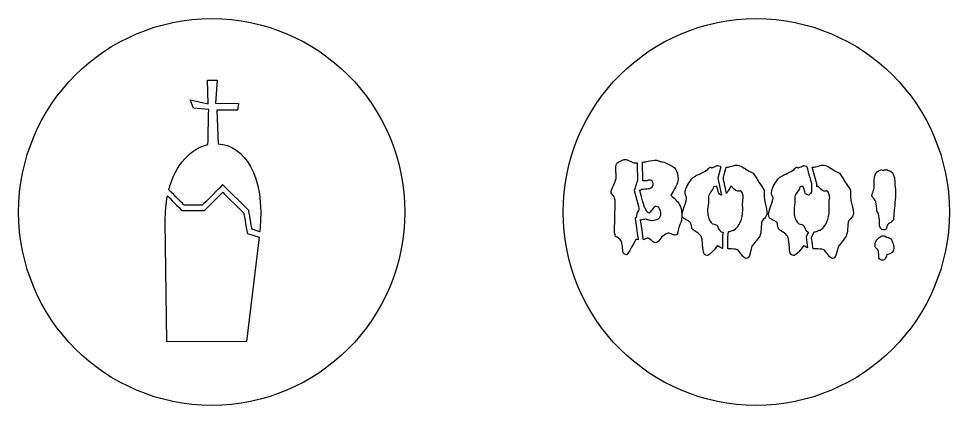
# Model space of a CAD drawing. Header units: centimetres. Extents: x -10.3 to 10.3, y -4.7 to 4.7.
# Drawn here: x 1.08 to 10.26, y -4.54 to -0.73 of the extents above; entities that cross this region are included whole.
import ezdxf

# ---------------------------------------------------------------- set-up
doc = ezdxf.new("R2010")
doc.units = ezdxf.units.CM
doc.header["$MEASUREMENT"] = 0
doc.layers.add('Layer 1', color=7, linetype='Continuous')

msp = doc.modelspace()

# ---------------------------------------------------------------- linework, layer by layer
at = {"layer": 'Layer 1', "color": 7, "lineweight": 25}
for centre in [(2.98487, -2.63304), (8.35591, -2.63304)]:
    msp.add_ellipse(centre, major_axis=(0, 1.905), ratio=1, dxfattribs=at)
at = {"layer": 'Layer 1'}
for points, knots in [([(2.71447, -2.56655), (2.73289, -2.56655), (2.87259, -2.56655), (2.891, -2.56655), (2.891, -2.56655), (2.90526, -2.55226), (3.09378, -2.36377), (3.09378, -2.36377), (3.09378, -2.36377), (3.09378, -2.36377), (3.3499, -2.61989), (3.3499, -2.61989), (3.3499, -2.61989), (3.3499, -2.61989), (3.37773, -2.77729), (3.38244, -2.80404), (3.38244, -2.80404), (3.39043, -2.8065), (3.41983, -2.81563), (3.45782, -2.82738), (3.45782, -2.82738), (3.51949, -2.25588), (3.29386, -1.97706), (3.04893, -1.96063), (3.04893, -1.96063), (3.04893, -1.96063), (3.03528, -1.62956), (3.03528, -1.62956), (3.03528, -1.62956), (3.03528, -1.62956), (3.23988, -1.62848), (3.23988, -1.62848), (3.23988, -1.62848), (3.23988, -1.62848), (3.24766, -1.56366), (3.24766, -1.56366), (3.24766, -1.56366), (3.24766, -1.56366), (3.02123, -1.56236), (3.02123, -1.56236), (3.02123, -1.56236), (3.02123, -1.56236), (3.03766, -1.33395), (3.03766, -1.33395), (3.03766, -1.33395), (3.03766, -1.33395), (2.94262, -1.33358), (2.94262, -1.33358), (2.94262, -1.33358), (2.94262, -1.33358), (2.95101, -1.56845), (2.95101, -1.56845), (2.95101, -1.56845), (2.95101, -1.56845), (2.7734, -1.52892), (2.7734, -1.52892), (2.7734, -1.52892), (2.7734, -1.52892), (2.80383, -1.60938), (2.80383, -1.60938), (2.80383, -1.60938), (2.80383, -1.60938), (2.95554, -1.62372), (2.95554, -1.62372), (2.95554, -1.62372), (2.95554, -1.62372), (2.94877, -1.88179), (2.9476, -1.96858), (2.9476, -1.96858), (2.78446, -2.00536), (2.62957, -2.15712), (2.5621, -2.41427), (2.5621, -2.41427), (2.62094, -2.47302), (2.70526, -2.55732), (2.71447, -2.56655)], [0, 0, 0, 0, 0.05, 0.05, 0.05, 0.05, 0.1, 0.1, 0.1, 0.1, 0.15, 0.15, 0.15, 0.15, 0.2, 0.2, 0.2, 0.2, 0.25, 0.25, 0.25, 0.25, 0.3, 0.3, 0.3, 0.3, 0.35, 0.35, 0.35, 0.35, 0.4, 0.4, 0.4, 0.4, 0.45, 0.45, 0.45, 0.45, 0.5, 0.5, 0.5, 0.5, 0.55, 0.55, 0.55, 0.55, 0.6, 0.6, 0.6, 0.6, 0.65, 0.65, 0.65, 0.65, 0.7, 0.7, 0.7, 0.7, 0.75, 0.75, 0.75, 0.75, 0.8, 0.8, 0.8, 0.8, 0.85, 0.85, 0.85, 0.85, 0.9, 0.9, 0.9, 0.9, 1, 1, 1, 1]), ([(7.17108, -2.68691), (7.17209, -2.66416), (7.17968, -2.64106), (7.19434, -2.61759), (7.19434, -2.61759), (7.19908, -2.60965), (7.19947, -2.59663), (7.19553, -2.57838), (7.19553, -2.57838), (7.19587, -2.5779), (7.19632, -2.57774), (7.19672, -2.5773), (7.19672, -2.5773), (7.19606, -2.57537), (7.19566, -2.57405), (7.19566, -2.57405), (7.19566, -2.57405), (7.19566, -2.57405), (7.15296, -2.42041), (7.15296, -2.42041), (7.15296, -2.42041), (7.15296, -2.42041), (7.18294, -2.32569), (7.18437, -2.32124), (7.18437, -2.32124), (7.18426, -2.31804), (7.18191, -2.21496), (7.18035, -2.14736), (7.18035, -2.14736), (7.17059, -2.14837), (7.16154, -2.14903), (7.1541, -2.14903), (7.1541, -2.14903), (7.14696, -2.14903), (7.13288, -2.14353), (7.11195, -2.13247), (7.11195, -2.13247), (7.09097, -2.12133), (7.07462, -2.11583), (7.06271, -2.11583), (7.06271, -2.11583), (7.05324, -2.11583), (7.03742, -2.12099), (7.01527, -2.13128), (7.01527, -2.13128), (6.99312, -2.14155), (6.9809, -2.1502), (6.97852, -2.15732), (6.97852, -2.15732), (6.97299, -2.17476), (6.97021, -2.19571), (6.97021, -2.22024), (6.97021, -2.22024), (6.97021, -2.22815), (6.971, -2.23961), (6.97259, -2.25458), (6.97259, -2.25458), (6.97418, -2.26966), (6.97494, -2.28109), (6.97494, -2.28903), (6.97494, -2.28903), (6.97494, -2.30485), (6.96645, -2.33054), (6.94946, -2.36616), (6.94946, -2.36616), (6.93242, -2.40172), (6.92395, -2.42506), (6.92395, -2.43612), (6.92395, -2.43612), (6.92395, -2.44403), (6.93387, -2.46028), (6.95361, -2.48478), (6.95361, -2.48478), (6.95991, -2.50216), (6.96345, -2.51518), (6.96427, -2.52391), (6.96427, -2.52391), (6.96427, -2.52391), (6.9607, -2.72079), (6.9607, -2.72079), (6.9607, -2.72079), (6.95911, -2.75953), (6.95792, -2.78524), (6.95713, -2.79792), (6.95713, -2.79792), (6.95554, -2.82718), (6.95951, -2.85245), (6.96896, -2.8738), (6.96896, -2.8738), (6.96896, -2.87457), (6.97706, -2.87957), (6.99333, -2.88864), (6.99333, -2.88864), (7.0095, -2.89772), (7.02042, -2.90901), (7.0259, -2.92243), (7.0259, -2.92243), (7.02987, -2.93272), (7.03341, -2.94854), (7.03659, -2.96987), (7.03659, -2.96987), (7.03736, -2.97783), (7.03855, -2.99641), (7.04019, -3.02562), (7.04019, -3.02562), (7.04019, -3.03115), (7.0449, -3.03729), (7.05442, -3.04401), (7.05442, -3.04401), (7.06387, -3.05073), (7.07143, -3.05404), (7.07694, -3.05404), (7.07694, -3.05404), (7.08245, -3.05404), (7.09909, -3.0292), (7.12676, -2.97937), (7.12676, -2.97937), (7.15446, -2.92955), (7.16867, -2.90465), (7.16946, -2.90465), (7.16946, -2.90465), (7.17409, -2.90465), (7.18115, -2.90521), (7.19063, -2.90634), (7.19063, -2.90634), (7.19063, -2.90634), (7.15991, -2.69809), (7.15991, -2.69809), (7.15991, -2.69809), (7.15989, -2.69808), (7.16457, -2.69342), (7.17108, -2.68691)], [0, 0, 0, 0, 0.0294118, 0.0294118, 0.0294118, 0.0294118, 0.0588235, 0.0588235, 0.0588235, 0.0588235, 0.0882353, 0.0882353, 0.0882353, 0.0882353, 0.1176471, 0.1176471, 0.1176471, 0.1176471, 0.1470588, 0.1470588, 0.1470588, 0.1470588, 0.1764706, 0.1764706, 0.1764706, 0.1764706, 0.2058824, 0.2058824, 0.2058824, 0.2058824, 0.2352941, 0.2352941, 0.2352941, 0.2352941, 0.2647059, 0.2647059, 0.2647059, 0.2647059, 0.2941176, 0.2941176, 0.2941176, 0.2941176, 0.3235294, 0.3235294, 0.3235294, 0.3235294, 0.3529412, 0.3529412, 0.3529412, 0.3529412, 0.3823529, 0.3823529, 0.3823529, 0.3823529, 0.4117647, 0.4117647, 0.4117647, 0.4117647, 0.4411765, 0.4411765, 0.4411765, 0.4411765, 0.4705882, 0.4705882, 0.4705882, 0.4705882, 0.5, 0.5, 0.5, 0.5, 0.5294118, 0.5294118, 0.5294118, 0.5294118, 0.5588235, 0.5588235, 0.5588235, 0.5588235, 0.5882353, 0.5882353, 0.5882353, 0.5882353, 0.6176471, 0.6176471, 0.6176471, 0.6176471, 0.6470588, 0.6470588, 0.6470588, 0.6470588, 0.6764706, 0.6764706, 0.6764706, 0.6764706, 0.7058824, 0.7058824, 0.7058824, 0.7058824, 0.7352941, 0.7352941, 0.7352941, 0.7352941, 0.7647059, 0.7647059, 0.7647059, 0.7647059, 0.7941176, 0.7941176, 0.7941176, 0.7941176, 0.8235294, 0.8235294, 0.8235294, 0.8235294, 0.8529412, 0.8529412, 0.8529412, 0.8529412, 0.8823529, 0.8823529, 0.8823529, 0.8823529, 0.9117647, 0.9117647, 0.9117647, 0.9117647, 0.9411765, 0.9411765, 0.9411765, 0.9411765, 1, 1, 1, 1]), ([(7.513, -2.46577), (7.54615, -2.41119), (7.56317, -2.38354), (7.56401, -2.38272), (7.56401, -2.38272), (7.57737, -2.35663), (7.58417, -2.33253), (7.58417, -2.31036), (7.58417, -2.31036), (7.58417, -2.26612), (7.57623, -2.23308), (7.56044, -2.21133), (7.56044, -2.21133), (7.54462, -2.18958), (7.51612, -2.17119), (7.47501, -2.15616), (7.47501, -2.15616), (7.45368, -2.14275), (7.43469, -2.13597), (7.41812, -2.13597), (7.41812, -2.13597), (7.41412, -2.13597), (7.40643, -2.13385), (7.39494, -2.12949), (7.39494, -2.12949), (7.38348, -2.12512), (7.37581, -2.12295), (7.37184, -2.12295), (7.37184, -2.12295), (7.34969, -2.12295), (7.31726, -2.12732), (7.27458, -2.13597), (7.27458, -2.13597), (7.25918, -2.13912), (7.24561, -2.14147), (7.23293, -2.14348), (7.23293, -2.14348), (7.23293, -2.14348), (7.23711, -2.32496), (7.23711, -2.32496), (7.23711, -2.32496), (7.23711, -2.32496), (7.24492, -2.32581), (7.24492, -2.32581), (7.24492, -2.32581), (7.25204, -2.3266), (7.26072, -2.3266), (7.27101, -2.32581), (7.27101, -2.32581), (7.27339, -2.32581), (7.27712, -2.32459), (7.28228, -2.32224), (7.28228, -2.32224), (7.28744, -2.31983), (7.29159, -2.31869), (7.29474, -2.31869), (7.29474, -2.31869), (7.32482, -2.31869), (7.3398, -2.33054), (7.3398, -2.35425), (7.3398, -2.35425), (7.3398, -2.37722), (7.33112, -2.39185), (7.31371, -2.39814), (7.31371, -2.39814), (7.3058, -2.40132), (7.2868, -2.40364), (7.25677, -2.40526), (7.25677, -2.40526), (7.23454, -2.40661), (7.21854, -2.41092), (7.20787, -2.4178), (7.20787, -2.4178), (7.20739, -2.41923), (7.20705, -2.42039), (7.20686, -2.42098), (7.20686, -2.42098), (7.20911, -2.42892), (7.24708, -2.5656), (7.24708, -2.5656), (7.24708, -2.5656), (7.24708, -2.5656), (7.25422, -2.58759), (7.25422, -2.58759), (7.25422, -2.58759), (7.25792, -2.59309), (7.26171, -2.59936), (7.26573, -2.60749), (7.26573, -2.60749), (7.27795, -2.63236), (7.28806, -2.64485), (7.29597, -2.64485), (7.29597, -2.64485), (7.30147, -2.64485), (7.31237, -2.63337), (7.32857, -2.61048), (7.32857, -2.61048), (7.34476, -2.58751), (7.35722, -2.57603), (7.36596, -2.57603), (7.36596, -2.57603), (7.38094, -2.57603), (7.39282, -2.58418), (7.40157, -2.60037), (7.40157, -2.60037), (7.41022, -2.61654), (7.41459, -2.63294), (7.41459, -2.64958), (7.41459, -2.64958), (7.41459, -2.69387), (7.38411, -2.71596), (7.32326, -2.71596), (7.32326, -2.71596), (7.31691, -2.71596), (7.30704, -2.71363), (7.2936, -2.70884), (7.2936, -2.70884), (7.28016, -2.70413), (7.27026, -2.7017), (7.26394, -2.7017), (7.26394, -2.7017), (7.25918, -2.7017), (7.25209, -2.70292), (7.24261, -2.70527), (7.24261, -2.70527), (7.23311, -2.70768), (7.22599, -2.70884), (7.22123, -2.70884), (7.22123, -2.70884), (7.21866, -2.70884), (7.21671, -2.70847), (7.21454, -2.70828), (7.21454, -2.70828), (7.21451, -2.70828), (7.21446, -2.70833), (7.21441, -2.70839), (7.21441, -2.70839), (7.21555, -2.7162), (7.2306, -2.81803), (7.24362, -2.9063), (7.24362, -2.9063), (7.24817, -2.90463), (7.25436, -2.90199), (7.26272, -2.89802), (7.26272, -2.89802), (7.27695, -2.8913), (7.28526, -2.88794), (7.28762, -2.88794), (7.28762, -2.88794), (7.29003, -2.88794), (7.30027, -2.89585), (7.31847, -2.9117), (7.31847, -2.9117), (7.33665, -2.92752), (7.35244, -2.93538), (7.36594, -2.93538), (7.36594, -2.93538), (7.38256, -2.93538), (7.40192, -2.91564), (7.42402, -2.87611), (7.42402, -2.87611), (7.45648, -2.85238), (7.48096, -2.84055), (7.4976, -2.84055), (7.4976, -2.84055), (7.52446, -2.85396), (7.54184, -2.86066), (7.54978, -2.86066), (7.54978, -2.86066), (7.56478, -2.86066), (7.57349, -2.85833), (7.57587, -2.85357), (7.57587, -2.85357), (7.58455, -2.82349), (7.58965, -2.8006), (7.5913, -2.78475), (7.5913, -2.78475), (7.60157, -2.75789), (7.60985, -2.73768), (7.61617, -2.72424), (7.61617, -2.72424), (7.61932, -2.71479), (7.62093, -2.69223), (7.62093, -2.65667), (7.62093, -2.65667), (7.62093, -2.61317), (7.61146, -2.57719), (7.59249, -2.54872), (7.59249, -2.54872), (7.58132, -2.53221), (7.55486, -2.50448), (7.513, -2.46577)], [0, 0, 0, 0, 0.0204082, 0.0204082, 0.0204082, 0.0204082, 0.0408163, 0.0408163, 0.0408163, 0.0408163, 0.0612245, 0.0612245, 0.0612245, 0.0612245, 0.0816327, 0.0816327, 0.0816327, 0.0816327, 0.1020408, 0.1020408, 0.1020408, 0.1020408, 0.122449, 0.122449, 0.122449, 0.122449, 0.1428571, 0.1428571, 0.1428571, 0.1428571, 0.1632653, 0.1632653, 0.1632653, 0.1632653, 0.1836735, 0.1836735, 0.1836735, 0.1836735, 0.2040816, 0.2040816, 0.2040816, 0.2040816, 0.2244898, 0.2244898, 0.2244898, 0.2244898, 0.244898, 0.244898, 0.244898, 0.244898, 0.2653061, 0.2653061, 0.2653061, 0.2653061, 0.2857143, 0.2857143, 0.2857143, 0.2857143, 0.3061224, 0.3061224, 0.3061224, 0.3061224, 0.3265306, 0.3265306, 0.3265306, 0.3265306, 0.3469388, 0.3469388, 0.3469388, 0.3469388, 0.3673469, 0.3673469, 0.3673469, 0.3673469, 0.3877551, 0.3877551, 0.3877551, 0.3877551, 0.4081633, 0.4081633, 0.4081633, 0.4081633, 0.4285714, 0.4285714, 0.4285714, 0.4285714, 0.4489796, 0.4489796, 0.4489796, 0.4489796, 0.4693878, 0.4693878, 0.4693878, 0.4693878, 0.4897959, 0.4897959, 0.4897959, 0.4897959, 0.5102041, 0.5102041, 0.5102041, 0.5102041, 0.5306122, 0.5306122, 0.5306122, 0.5306122, 0.5510204, 0.5510204, 0.5510204, 0.5510204, 0.5714286, 0.5714286, 0.5714286, 0.5714286, 0.5918367, 0.5918367, 0.5918367, 0.5918367, 0.6122449, 0.6122449, 0.6122449, 0.6122449, 0.6326531, 0.6326531, 0.6326531, 0.6326531, 0.6530612, 0.6530612, 0.6530612, 0.6530612, 0.6734694, 0.6734694, 0.6734694, 0.6734694, 0.6938776, 0.6938776, 0.6938776, 0.6938776, 0.7142857, 0.7142857, 0.7142857, 0.7142857, 0.7346939, 0.7346939, 0.7346939, 0.7346939, 0.755102, 0.755102, 0.755102, 0.755102, 0.7755102, 0.7755102, 0.7755102, 0.7755102, 0.7959184, 0.7959184, 0.7959184, 0.7959184, 0.8163265, 0.8163265, 0.8163265, 0.8163265, 0.8367347, 0.8367347, 0.8367347, 0.8367347, 0.8571429, 0.8571429, 0.8571429, 0.8571429, 0.877551, 0.877551, 0.877551, 0.877551, 0.8979592, 0.8979592, 0.8979592, 0.8979592, 0.9183673, 0.9183673, 0.9183673, 0.9183673, 0.9387755, 0.9387755, 0.9387755, 0.9387755, 0.9591837, 0.9591837, 0.9591837, 0.9591837, 1, 1, 1, 1]), ([(8.02899, -2.83217), (8.00269, -2.83161), (7.98409, -2.81116), (7.97316, -2.7706), (7.97316, -2.7706), (7.97152, -2.7651), (7.96443, -2.76031), (7.95181, -2.75637), (7.95181, -2.75637), (7.94705, -2.75481), (7.938, -2.7528), (7.92456, -2.75047), (7.92456, -2.75047), (7.90318, -2.73383), (7.88855, -2.70777), (7.88067, -2.67213), (7.88067, -2.67213), (7.87749, -2.6579), (7.87591, -2.63742), (7.87591, -2.61051), (7.87591, -2.61051), (7.87591, -2.60654), (7.87906, -2.58278), (7.88538, -2.53936), (7.88538, -2.53936), (7.88538, -2.51325), (7.88493, -2.49263), (7.88416, -2.47766), (7.88416, -2.47766), (7.89916, -2.4484), (7.91305, -2.42585), (7.92567, -2.41001), (7.92567, -2.41001), (7.92964, -2.40054), (7.93279, -2.39263), (7.93514, -2.3863), (7.93514, -2.3863), (7.94623, -2.38312), (7.95533, -2.38037), (7.96245, -2.37802), (7.96245, -2.37802), (7.96719, -2.38352), (7.97354, -2.40212), (7.98142, -2.43374), (7.98142, -2.43374), (7.98631, -2.45335), (7.99682, -2.46377), (8.01227, -2.46602), (8.01227, -2.46602), (8.01227, -2.46602), (7.97697, -2.29931), (7.97697, -2.29931), (7.97697, -2.29931), (7.97697, -2.29931), (8.00668, -2.18856), (8.00668, -2.18856), (8.00668, -2.18856), (8.00668, -2.18856), (8.00041, -2.18229), (8.00041, -2.18229), (8.00041, -2.18229), (7.98774, -2.1775), (7.97906, -2.17517), (7.9743, -2.17517), (7.9743, -2.17517), (7.97115, -2.17517), (7.96147, -2.17911), (7.94522, -2.18697), (7.94522, -2.18697), (7.92905, -2.19491), (7.91932, -2.19885), (7.9162, -2.19885), (7.9162, -2.19885), (7.91382, -2.19885), (7.91205, -2.19766), (7.91083, -2.19528), (7.91083, -2.19528), (7.90964, -2.19295), (7.90744, -2.19173), (7.90432, -2.19173), (7.90432, -2.19173), (7.89644, -2.19173), (7.88733, -2.19964), (7.87707, -2.21544), (7.87707, -2.21544), (7.83352, -2.24079), (7.79994, -2.2582), (7.77621, -2.26767), (7.77621, -2.26767), (7.7588, -2.27794), (7.74856, -2.28392), (7.74536, -2.28545), (7.74536, -2.28545), (7.73274, -2.29183), (7.7197, -2.30484), (7.70623, -2.32458), (7.70623, -2.32458), (7.6722, -2.37363), (7.65524, -2.412), (7.65524, -2.43965), (7.65524, -2.43965), (7.65524, -2.45388), (7.65564, -2.46182), (7.6564, -2.46341), (7.6564, -2.46341), (7.66352, -2.47839), (7.66786, -2.48751), (7.66947, -2.49066), (7.66947, -2.49066), (7.66947, -2.50722), (7.66214, -2.53495), (7.64754, -2.57371), (7.64754, -2.57371), (7.63286, -2.61242), (7.62558, -2.64009), (7.62558, -2.65674), (7.62558, -2.65674), (7.62558, -2.66544), (7.62696, -2.67412), (7.62973, -2.68283), (7.62973, -2.68283), (7.63248, -2.69151), (7.64592, -2.70159), (7.67003, -2.71307), (7.67003, -2.71307), (7.69413, -2.72455), (7.70699, -2.73344), (7.70855, -2.73974), (7.70855, -2.73974), (7.71485, -2.76427), (7.71921, -2.78366), (7.72159, -2.79787), (7.72159, -2.79787), (7.72556, -2.80499), (7.73702, -2.81364), (7.75601, -2.82391), (7.75601, -2.82391), (7.79713, -2.84688), (7.81927, -2.87376), (7.82245, -2.90461), (7.82245, -2.90461), (7.82872, -2.97422), (7.83274, -3.01333), (7.8343, -3.02203), (7.8343, -3.02203), (7.83827, -3.04894), (7.85049, -3.06235), (7.87108, -3.06235), (7.87108, -3.06235), (7.88846, -3.06235), (7.92167, -3.03076), (7.97075, -2.96742), (7.97075, -2.96742), (7.97464, -2.96742), (7.98276, -2.97123), (7.99507, -2.97877), (7.99507, -2.97877), (8.00727, -2.98626), (8.01539, -2.99039), (8.01936, -2.99121), (8.01936, -2.99121), (8.0201, -2.9915), (8.0214, -2.99171), (8.02227, -2.99195), (8.02227, -2.99195), (8.02227, -2.99195), (8.02238, -2.87553), (8.02238, -2.87553), (8.02238, -2.87553), (8.02243, -2.87553), (8.02534, -2.85648), (8.02899, -2.83217)], [0, 0, 0, 0, 0.0227273, 0.0227273, 0.0227273, 0.0227273, 0.0454545, 0.0454545, 0.0454545, 0.0454545, 0.0681818, 0.0681818, 0.0681818, 0.0681818, 0.0909091, 0.0909091, 0.0909091, 0.0909091, 0.1136364, 0.1136364, 0.1136364, 0.1136364, 0.1363636, 0.1363636, 0.1363636, 0.1363636, 0.1590909, 0.1590909, 0.1590909, 0.1590909, 0.1818182, 0.1818182, 0.1818182, 0.1818182, 0.2045455, 0.2045455, 0.2045455, 0.2045455, 0.2272727, 0.2272727, 0.2272727, 0.2272727, 0.25, 0.25, 0.25, 0.25, 0.2727273, 0.2727273, 0.2727273, 0.2727273, 0.2954545, 0.2954545, 0.2954545, 0.2954545, 0.3181818, 0.3181818, 0.3181818, 0.3181818, 0.3409091, 0.3409091, 0.3409091, 0.3409091, 0.3636364, 0.3636364, 0.3636364, 0.3636364, 0.3863636, 0.3863636, 0.3863636, 0.3863636, 0.4090909, 0.4090909, 0.4090909, 0.4090909, 0.4318182, 0.4318182, 0.4318182, 0.4318182, 0.4545455, 0.4545455, 0.4545455, 0.4545455, 0.4772727, 0.4772727, 0.4772727, 0.4772727, 0.5, 0.5, 0.5, 0.5, 0.5227273, 0.5227273, 0.5227273, 0.5227273, 0.5454545, 0.5454545, 0.5454545, 0.5454545, 0.5681818, 0.5681818, 0.5681818, 0.5681818, 0.5909091, 0.5909091, 0.5909091, 0.5909091, 0.6136364, 0.6136364, 0.6136364, 0.6136364, 0.6363636, 0.6363636, 0.6363636, 0.6363636, 0.6590909, 0.6590909, 0.6590909, 0.6590909, 0.6818182, 0.6818182, 0.6818182, 0.6818182, 0.7045455, 0.7045455, 0.7045455, 0.7045455, 0.7272727, 0.7272727, 0.7272727, 0.7272727, 0.75, 0.75, 0.75, 0.75, 0.7727273, 0.7727273, 0.7727273, 0.7727273, 0.7954545, 0.7954545, 0.7954545, 0.7954545, 0.8181818, 0.8181818, 0.8181818, 0.8181818, 0.8409091, 0.8409091, 0.8409091, 0.8409091, 0.8636364, 0.8636364, 0.8636364, 0.8636364, 0.8863636, 0.8863636, 0.8863636, 0.8863636, 0.9090909, 0.9090909, 0.9090909, 0.9090909, 0.9318182, 0.9318182, 0.9318182, 0.9318182, 0.9545455, 0.9545455, 0.9545455, 0.9545455, 1, 1, 1, 1]), ([(8.43293, -2.47524), (8.43293, -2.47524), (8.43293, -2.41711), (8.43293, -2.41711), (8.43293, -2.41711), (8.4124, -2.38152), (8.39499, -2.35549), (8.38075, -2.33885), (8.38075, -2.33885), (8.35225, -2.28749), (8.33331, -2.25823), (8.32384, -2.25111), (8.32384, -2.25111), (8.29931, -2.23688), (8.28069, -2.22695), (8.26809, -2.22145), (8.26809, -2.22145), (8.26809, -2.22145), (8.21586, -2.18822), (8.21586, -2.18822), (8.21586, -2.18822), (8.19845, -2.17716), (8.17869, -2.17158), (8.15657, -2.17158), (8.15657, -2.17158), (8.1471, -2.17158), (8.13265, -2.17502), (8.11326, -2.18169), (8.11326, -2.18169), (8.09387, -2.18846), (8.08024, -2.19177), (8.07238, -2.19177), (8.07238, -2.19177), (8.0692, -2.19177), (8.06476, -2.19153), (8.05971, -2.19119), (8.05971, -2.19119), (8.04664, -2.23995), (8.03151, -2.29647), (8.03047, -2.30012), (8.03047, -2.30012), (8.03134, -2.30412), (8.04844, -2.3851), (8.06222, -2.45017), (8.06222, -2.45017), (8.06741, -2.44342), (8.07307, -2.43522), (8.07947, -2.42424), (8.07947, -2.42424), (8.07947, -2.42424), (8.10794, -2.37442), (8.10794, -2.37442), (8.10794, -2.37442), (8.11183, -2.37765), (8.11778, -2.38434), (8.12572, -2.39463), (8.12572, -2.39463), (8.1431, -2.41757), (8.16522, -2.429), (8.19213, -2.429), (8.19213, -2.429), (8.19531, -2.429), (8.19644, -2.42844), (8.1957, -2.42723), (8.1957, -2.42723), (8.19488, -2.42604), (8.19607, -2.42546), (8.19927, -2.42546), (8.19927, -2.42546), (8.20792, -2.42546), (8.21509, -2.43459), (8.22065, -2.45271), (8.22065, -2.45271), (8.22536, -2.46702), (8.22777, -2.47964), (8.22777, -2.4907), (8.22777, -2.4907), (8.22777, -2.4907), (8.2242, -2.52039), (8.2242, -2.52039), (8.2242, -2.52039), (8.22179, -2.54013), (8.22102, -2.55677), (8.22179, -2.57021), (8.22179, -2.57021), (8.22258, -2.58362), (8.22298, -2.59865), (8.22298, -2.61524), (8.22298, -2.61524), (8.22298, -2.70385), (8.19377, -2.7691), (8.13522, -2.81098), (8.13522, -2.81098), (8.13048, -2.81416), (8.11744, -2.81849), (8.09609, -2.824), (8.09609, -2.824), (8.0912, -2.82527), (8.08678, -2.82635), (8.08265, -2.82733), (8.08265, -2.82733), (8.08265, -2.82733), (8.07495, -2.87779), (8.07495, -2.87779), (8.07495, -2.87779), (8.07495, -2.87779), (8.07495, -2.99616), (8.07495, -2.99616), (8.07495, -2.99616), (8.08495, -2.99677), (8.09641, -2.99719), (8.1103, -2.99719), (8.1103, -2.99719), (8.14279, -2.99719), (8.16414, -3.00039), (8.17438, -3.00664), (8.17438, -3.00664), (8.19102, -3.02807), (8.20362, -3.04429), (8.21237, -3.05532), (8.21237, -3.05532), (8.23052, -3.07818), (8.24476, -3.08974), (8.25507, -3.08974), (8.25507, -3.08974), (8.27401, -3.08974), (8.28783, -3.0723), (8.29658, -3.03751), (8.29658, -3.03751), (8.29658, -3.03751), (8.31314, -2.97107), (8.31314, -2.97107), (8.31314, -2.97107), (8.32031, -2.96083), (8.33568, -2.94146), (8.35942, -2.91299), (8.35942, -2.91299), (8.3776, -2.89164), (8.3895, -2.87338), (8.39503, -2.85841), (8.39503, -2.85841), (8.39895, -2.84896), (8.4017, -2.83071), (8.40331, -2.80383), (8.40331, -2.80383), (8.40651, -2.76195), (8.40863, -2.7376), (8.40985, -2.73088), (8.40985, -2.73088), (8.41107, -2.72416), (8.41993, -2.71246), (8.43655, -2.69588), (8.43655, -2.69588), (8.45317, -2.67929), (8.46142, -2.66146), (8.46142, -2.64251), (8.46142, -2.64251), (8.46142, -2.62351), (8.45668, -2.59563), (8.44721, -2.5589), (8.44721, -2.5589), (8.43769, -2.5221), (8.43293, -2.49421), (8.43293, -2.47524)], [0, 0, 0, 0, 0.0238095, 0.0238095, 0.0238095, 0.0238095, 0.047619, 0.047619, 0.047619, 0.047619, 0.0714286, 0.0714286, 0.0714286, 0.0714286, 0.0952381, 0.0952381, 0.0952381, 0.0952381, 0.1190476, 0.1190476, 0.1190476, 0.1190476, 0.1428571, 0.1428571, 0.1428571, 0.1428571, 0.1666667, 0.1666667, 0.1666667, 0.1666667, 0.1904762, 0.1904762, 0.1904762, 0.1904762, 0.2142857, 0.2142857, 0.2142857, 0.2142857, 0.2380952, 0.2380952, 0.2380952, 0.2380952, 0.2619048, 0.2619048, 0.2619048, 0.2619048, 0.2857143, 0.2857143, 0.2857143, 0.2857143, 0.3095238, 0.3095238, 0.3095238, 0.3095238, 0.3333333, 0.3333333, 0.3333333, 0.3333333, 0.3571429, 0.3571429, 0.3571429, 0.3571429, 0.3809524, 0.3809524, 0.3809524, 0.3809524, 0.4047619, 0.4047619, 0.4047619, 0.4047619, 0.4285714, 0.4285714, 0.4285714, 0.4285714, 0.452381, 0.452381, 0.452381, 0.452381, 0.4761905, 0.4761905, 0.4761905, 0.4761905, 0.5, 0.5, 0.5, 0.5, 0.5238095, 0.5238095, 0.5238095, 0.5238095, 0.547619, 0.547619, 0.547619, 0.547619, 0.5714286, 0.5714286, 0.5714286, 0.5714286, 0.5952381, 0.5952381, 0.5952381, 0.5952381, 0.6190476, 0.6190476, 0.6190476, 0.6190476, 0.6428571, 0.6428571, 0.6428571, 0.6428571, 0.6666667, 0.6666667, 0.6666667, 0.6666667, 0.6904762, 0.6904762, 0.6904762, 0.6904762, 0.7142857, 0.7142857, 0.7142857, 0.7142857, 0.7380952, 0.7380952, 0.7380952, 0.7380952, 0.7619048, 0.7619048, 0.7619048, 0.7619048, 0.7857143, 0.7857143, 0.7857143, 0.7857143, 0.8095238, 0.8095238, 0.8095238, 0.8095238, 0.8333333, 0.8333333, 0.8333333, 0.8333333, 0.8571429, 0.8571429, 0.8571429, 0.8571429, 0.8809524, 0.8809524, 0.8809524, 0.8809524, 0.9047619, 0.9047619, 0.9047619, 0.9047619, 0.9285714, 0.9285714, 0.9285714, 0.9285714, 0.952381, 0.952381, 0.952381, 0.952381, 1, 1, 1, 1]), ([(8.87002, -2.83042), (8.84967, -2.82478), (8.83483, -2.80502), (8.82554, -2.77057), (8.82554, -2.77057), (8.82393, -2.76507), (8.81684, -2.76028), (8.80421, -2.75634), (8.80421, -2.75634), (8.79939, -2.75478), (8.79037, -2.75277), (8.77688, -2.75044), (8.77688, -2.75044), (8.75555, -2.7338), (8.74092, -2.70774), (8.73304, -2.6721), (8.73304, -2.6721), (8.72984, -2.65787), (8.72822, -2.63739), (8.72822, -2.61048), (8.72822, -2.61048), (8.72822, -2.60651), (8.73142, -2.58275), (8.73775, -2.53933), (8.73775, -2.53933), (8.73775, -2.51322), (8.73733, -2.4926), (8.73653, -2.47763), (8.73653, -2.47763), (8.75158, -2.44837), (8.76542, -2.42582), (8.77807, -2.40998), (8.77807, -2.40998), (8.78204, -2.40051), (8.78516, -2.3926), (8.78754, -2.38627), (8.78754, -2.38627), (8.79863, -2.38309), (8.8077, -2.38034), (8.81479, -2.37799), (8.81479, -2.37799), (8.81953, -2.38349), (8.82588, -2.40209), (8.83376, -2.43371), (8.83376, -2.43371), (8.83934, -2.45583), (8.85162, -2.46692), (8.87054, -2.46692), (8.87054, -2.46692), (8.87792, -2.46692), (8.88832, -2.45605), (8.90134, -2.43567), (8.90134, -2.43567), (8.90134, -2.39167), (8.90134, -2.36095), (8.90134, -2.35989), (8.90134, -2.35989), (8.90063, -2.35727), (8.87062, -2.24797), (8.85255, -2.18214), (8.85255, -2.18214), (8.84004, -2.17743), (8.83141, -2.1751), (8.82667, -2.1751), (8.82667, -2.1751), (8.82349, -2.1751), (8.81381, -2.17904), (8.79757, -2.1869), (8.79757, -2.1869), (8.78138, -2.19484), (8.77167, -2.19878), (8.76852, -2.19878), (8.76852, -2.19878), (8.76614, -2.19878), (8.76439, -2.19759), (8.7632, -2.19521), (8.7632, -2.19521), (8.76201, -2.19288), (8.75979, -2.19166), (8.75666, -2.19166), (8.75666, -2.19166), (8.74875, -2.19166), (8.73962, -2.19957), (8.72938, -2.21537), (8.72938, -2.21537), (8.68594, -2.24072), (8.65228, -2.25813), (8.62857, -2.2676), (8.62857, -2.2676), (8.61116, -2.27787), (8.60087, -2.28385), (8.59772, -2.28538), (8.59772, -2.28538), (8.58505, -2.29176), (8.572, -2.30477), (8.55859, -2.32451), (8.55859, -2.32451), (8.52459, -2.37356), (8.50758, -2.41193), (8.50758, -2.43958), (8.50758, -2.43958), (8.50758, -2.45381), (8.508, -2.46175), (8.50877, -2.46334), (8.50877, -2.46334), (8.51589, -2.47832), (8.52023, -2.48744), (8.52181, -2.49059), (8.52181, -2.49059), (8.52181, -2.50715), (8.51451, -2.53488), (8.49985, -2.57364), (8.49985, -2.57364), (8.48524, -2.61235), (8.47792, -2.64002), (8.47792, -2.65667), (8.47792, -2.65667), (8.47792, -2.66537), (8.4793, -2.67405), (8.48207, -2.68276), (8.48207, -2.68276), (8.48482, -2.69144), (8.49826, -2.70152), (8.52237, -2.713), (8.52237, -2.713), (8.54655, -2.72448), (8.55933, -2.73337), (8.56092, -2.73967), (8.56092, -2.73967), (8.56724, -2.7642), (8.57164, -2.78359), (8.57399, -2.7978), (8.57399, -2.7978), (8.57791, -2.80492), (8.58942, -2.81357), (8.60839, -2.82384), (8.60839, -2.82384), (8.64953, -2.84681), (8.67165, -2.87369), (8.67485, -2.90454), (8.67485, -2.90454), (8.68112, -2.97415), (8.68509, -3.01326), (8.68668, -3.02196), (8.68668, -3.02196), (8.69062, -3.04887), (8.70287, -3.06228), (8.72346, -3.06228), (8.72346, -3.06228), (8.74084, -3.06228), (8.77407, -3.03069), (8.8231, -2.96735), (8.8231, -2.96735), (8.82704, -2.96735), (8.83517, -2.97116), (8.84744, -2.9787), (8.84744, -2.9787), (8.85345, -2.98238), (8.85842, -2.98521), (8.86239, -2.98727), (8.86239, -2.98727), (8.86239, -2.98727), (8.84707, -2.8799), (8.84707, -2.8799), (8.84707, -2.8799), (8.84714, -2.88), (8.85801, -2.85648), (8.87002, -2.83042)], [0, 0, 0, 0, 0.0232558, 0.0232558, 0.0232558, 0.0232558, 0.0465116, 0.0465116, 0.0465116, 0.0465116, 0.0697674, 0.0697674, 0.0697674, 0.0697674, 0.0930233, 0.0930233, 0.0930233, 0.0930233, 0.1162791, 0.1162791, 0.1162791, 0.1162791, 0.1395349, 0.1395349, 0.1395349, 0.1395349, 0.1627907, 0.1627907, 0.1627907, 0.1627907, 0.1860465, 0.1860465, 0.1860465, 0.1860465, 0.2093023, 0.2093023, 0.2093023, 0.2093023, 0.2325581, 0.2325581, 0.2325581, 0.2325581, 0.255814, 0.255814, 0.255814, 0.255814, 0.2790698, 0.2790698, 0.2790698, 0.2790698, 0.3023256, 0.3023256, 0.3023256, 0.3023256, 0.3255814, 0.3255814, 0.3255814, 0.3255814, 0.3488372, 0.3488372, 0.3488372, 0.3488372, 0.372093, 0.372093, 0.372093, 0.372093, 0.3953488, 0.3953488, 0.3953488, 0.3953488, 0.4186047, 0.4186047, 0.4186047, 0.4186047, 0.4418605, 0.4418605, 0.4418605, 0.4418605, 0.4651163, 0.4651163, 0.4651163, 0.4651163, 0.4883721, 0.4883721, 0.4883721, 0.4883721, 0.5116279, 0.5116279, 0.5116279, 0.5116279, 0.5348837, 0.5348837, 0.5348837, 0.5348837, 0.5581395, 0.5581395, 0.5581395, 0.5581395, 0.5813953, 0.5813953, 0.5813953, 0.5813953, 0.6046512, 0.6046512, 0.6046512, 0.6046512, 0.627907, 0.627907, 0.627907, 0.627907, 0.6511628, 0.6511628, 0.6511628, 0.6511628, 0.6744186, 0.6744186, 0.6744186, 0.6744186, 0.6976744, 0.6976744, 0.6976744, 0.6976744, 0.7209302, 0.7209302, 0.7209302, 0.7209302, 0.744186, 0.744186, 0.744186, 0.744186, 0.7674419, 0.7674419, 0.7674419, 0.7674419, 0.7906977, 0.7906977, 0.7906977, 0.7906977, 0.8139535, 0.8139535, 0.8139535, 0.8139535, 0.8372093, 0.8372093, 0.8372093, 0.8372093, 0.8604651, 0.8604651, 0.8604651, 0.8604651, 0.8837209, 0.8837209, 0.8837209, 0.8837209, 0.9069767, 0.9069767, 0.9069767, 0.9069767, 0.9302326, 0.9302326, 0.9302326, 0.9302326, 0.9534884, 0.9534884, 0.9534884, 0.9534884, 1, 1, 1, 1]), ([(9.28529, -2.47524), (9.28529, -2.47524), (9.28529, -2.41711), (9.28529, -2.41711), (9.28529, -2.41711), (9.26476, -2.38152), (9.24735, -2.35549), (9.23311, -2.33885), (9.23311, -2.33885), (9.20461, -2.28749), (9.18567, -2.25823), (9.17617, -2.25111), (9.17617, -2.25111), (9.15167, -2.23688), (9.13307, -2.22695), (9.12045, -2.22145), (9.12045, -2.22145), (9.12045, -2.22145), (9.06827, -2.18822), (9.06827, -2.18822), (9.06827, -2.18822), (9.05086, -2.17716), (9.03107, -2.17158), (9.00898, -2.17158), (9.00898, -2.17158), (8.99951, -2.17158), (8.98506, -2.17502), (8.96567, -2.18169), (8.96567, -2.18169), (8.94625, -2.18846), (8.93265, -2.19177), (8.92471, -2.19177), (8.92471, -2.19177), (8.92087, -2.19177), (8.91534, -2.19143), (8.90873, -2.19092), (8.90873, -2.19092), (8.90873, -2.19092), (8.95405, -2.35599), (8.95405, -2.35599), (8.95405, -2.35599), (8.95405, -2.35599), (8.95405, -2.38539), (8.95405, -2.38539), (8.95405, -2.38539), (8.95405, -2.38539), (8.96029, -2.37438), (8.96029, -2.37438), (8.96029, -2.37438), (8.96421, -2.37761), (8.97021, -2.3843), (8.9781, -2.39459), (8.9781, -2.39459), (8.99548, -2.41753), (9.01766, -2.42896), (9.04454, -2.42896), (9.04454, -2.42896), (9.04769, -2.42896), (9.04888, -2.4284), (9.04811, -2.42719), (9.04811, -2.42719), (9.04734, -2.42598), (9.04851, -2.42542), (9.05171, -2.42542), (9.05171, -2.42542), (9.06036, -2.42542), (9.06751, -2.43455), (9.07304, -2.45267), (9.07304, -2.45267), (9.0778, -2.46698), (9.08016, -2.4796), (9.08016, -2.49066), (9.08016, -2.49066), (9.08016, -2.49066), (9.07656, -2.52035), (9.07656, -2.52035), (9.07656, -2.52035), (9.07423, -2.54009), (9.07346, -2.55673), (9.07423, -2.57017), (9.07423, -2.57017), (9.075, -2.58358), (9.07539, -2.59861), (9.07539, -2.6152), (9.07539, -2.6152), (9.07539, -2.70381), (9.04615, -2.76906), (8.98768, -2.81094), (8.98768, -2.81094), (8.98292, -2.81412), (8.96987, -2.81845), (8.94852, -2.82396), (8.94852, -2.82396), (8.93982, -2.82624), (8.93259, -2.8279), (8.92624, -2.82925), (8.92624, -2.82925), (8.91415, -2.85544), (8.9024, -2.881), (8.90079, -2.88444), (8.90079, -2.88444), (8.90132, -2.88822), (8.90873, -2.94011), (8.91661, -2.99527), (8.91661, -2.99527), (8.92836, -2.99646), (8.94349, -2.99712), (8.96275, -2.99712), (8.96275, -2.99712), (8.99519, -2.99712), (9.01651, -3.00032), (9.02681, -3.00657), (9.02681, -3.00657), (9.04343, -3.028), (9.05602, -3.04422), (9.0648, -3.05525), (9.0648, -3.05525), (9.08295, -3.07811), (9.09719, -3.08967), (9.10748, -3.08967), (9.10748, -3.08967), (9.12645, -3.08967), (9.14024, -3.07223), (9.14897, -3.03744), (9.14897, -3.03744), (9.14897, -3.03744), (9.16556, -2.971), (9.16556, -2.971), (9.16556, -2.971), (9.1727, -2.96076), (9.1881, -2.94139), (9.21181, -2.91292), (9.21181, -2.91292), (9.23001, -2.89157), (9.24189, -2.87331), (9.24742, -2.85834), (9.24742, -2.85834), (9.25136, -2.84889), (9.25411, -2.83064), (9.25573, -2.80376), (9.25573, -2.80376), (9.25885, -2.76188), (9.26105, -2.73753), (9.26221, -2.73081), (9.26221, -2.73081), (9.26343, -2.72409), (9.27232, -2.71239), (9.28891, -2.69581), (9.28891, -2.69581), (9.3055, -2.67922), (9.31381, -2.66139), (9.31381, -2.64244), (9.31381, -2.64244), (9.31381, -2.62344), (9.30907, -2.59556), (9.2996, -2.55883), (9.2996, -2.55883), (9.2901, -2.5221), (9.28529, -2.49421), (9.28529, -2.47524)], [0, 0, 0, 0, 0.0243902, 0.0243902, 0.0243902, 0.0243902, 0.0487805, 0.0487805, 0.0487805, 0.0487805, 0.0731707, 0.0731707, 0.0731707, 0.0731707, 0.097561, 0.097561, 0.097561, 0.097561, 0.1219512, 0.1219512, 0.1219512, 0.1219512, 0.1463415, 0.1463415, 0.1463415, 0.1463415, 0.1707317, 0.1707317, 0.1707317, 0.1707317, 0.195122, 0.195122, 0.195122, 0.195122, 0.2195122, 0.2195122, 0.2195122, 0.2195122, 0.2439024, 0.2439024, 0.2439024, 0.2439024, 0.2682927, 0.2682927, 0.2682927, 0.2682927, 0.2926829, 0.2926829, 0.2926829, 0.2926829, 0.3170732, 0.3170732, 0.3170732, 0.3170732, 0.3414634, 0.3414634, 0.3414634, 0.3414634, 0.3658537, 0.3658537, 0.3658537, 0.3658537, 0.3902439, 0.3902439, 0.3902439, 0.3902439, 0.4146341, 0.4146341, 0.4146341, 0.4146341, 0.4390244, 0.4390244, 0.4390244, 0.4390244, 0.4634146, 0.4634146, 0.4634146, 0.4634146, 0.4878049, 0.4878049, 0.4878049, 0.4878049, 0.5121951, 0.5121951, 0.5121951, 0.5121951, 0.5365854, 0.5365854, 0.5365854, 0.5365854, 0.5609756, 0.5609756, 0.5609756, 0.5609756, 0.5853659, 0.5853659, 0.5853659, 0.5853659, 0.6097561, 0.6097561, 0.6097561, 0.6097561, 0.6341463, 0.6341463, 0.6341463, 0.6341463, 0.6585366, 0.6585366, 0.6585366, 0.6585366, 0.6829268, 0.6829268, 0.6829268, 0.6829268, 0.7073171, 0.7073171, 0.7073171, 0.7073171, 0.7317073, 0.7317073, 0.7317073, 0.7317073, 0.7560976, 0.7560976, 0.7560976, 0.7560976, 0.7804878, 0.7804878, 0.7804878, 0.7804878, 0.804878, 0.804878, 0.804878, 0.804878, 0.8292683, 0.8292683, 0.8292683, 0.8292683, 0.8536585, 0.8536585, 0.8536585, 0.8536585, 0.8780488, 0.8780488, 0.8780488, 0.8780488, 0.902439, 0.902439, 0.902439, 0.902439, 0.9268293, 0.9268293, 0.9268293, 0.9268293, 0.9512195, 0.9512195, 0.9512195, 0.9512195, 1, 1, 1, 1]), ([(9.71825, -2.29493), (9.71272, -2.27596), (9.70716, -2.26138), (9.70163, -2.25111), (9.70163, -2.25111), (9.69925, -2.24481), (9.68956, -2.23727), (9.67255, -2.22857), (9.67255, -2.22857), (9.65551, -2.21984), (9.64308, -2.21547), (9.63519, -2.21547), (9.63519, -2.21547), (9.63204, -2.21547), (9.62725, -2.21666), (9.62096, -2.21902), (9.62096, -2.21902), (9.61464, -2.22145), (9.6099, -2.22264), (9.60673, -2.22264), (9.60673, -2.22264), (9.59805, -2.22264), (9.59369, -2.22026), (9.59369, -2.21547), (9.59369, -2.21547), (9.58186, -2.22026), (9.57353, -2.22338), (9.56879, -2.22497), (9.56879, -2.22497), (9.53556, -2.23767), (9.519, -2.26966), (9.519, -2.32104), (9.519, -2.32104), (9.519, -2.32104), (9.519, -2.3875), (9.519, -2.3875), (9.519, -2.3875), (9.519, -2.39777), (9.51519, -2.41319), (9.5077, -2.43378), (9.5077, -2.43378), (9.50021, -2.45431), (9.49643, -2.46855), (9.49643, -2.47646), (9.49643, -2.47646), (9.49643, -2.47728), (9.50254, -2.48519), (9.51482, -2.50017), (9.51482, -2.50017), (9.52707, -2.5152), (9.53398, -2.52512), (9.53554, -2.52986), (9.53554, -2.52986), (9.54189, -2.56624), (9.54507, -2.59434), (9.54507, -2.61402), (9.54507, -2.61402), (9.55137, -2.63228), (9.55732, -2.64609), (9.56285, -2.65556), (9.56285, -2.65556), (9.56838, -2.67538), (9.57076, -2.70342), (9.56997, -2.7398), (9.56997, -2.7398), (9.56838, -2.78565), (9.58346, -2.80859), (9.61506, -2.80859), (9.61506, -2.80859), (9.62771, -2.80859), (9.63641, -2.80306), (9.64112, -2.79203), (9.64112, -2.79203), (9.6435, -2.78168), (9.64625, -2.77105), (9.64943, -2.75996), (9.64943, -2.75996), (9.65258, -2.75604), (9.66364, -2.74774), (9.68266, -2.73506), (9.68266, -2.73506), (9.69925, -2.72479), (9.7079, -2.71606), (9.70875, -2.70895), (9.70875, -2.70895), (9.72216, -2.56033), (9.72926, -2.48085), (9.73013, -2.47059), (9.73013, -2.47059), (9.73167, -2.45074), (9.72775, -2.39227), (9.71825, -2.29493)], [0, 0, 0, 0, 0.0416667, 0.0416667, 0.0416667, 0.0416667, 0.0833333, 0.0833333, 0.0833333, 0.0833333, 0.125, 0.125, 0.125, 0.125, 0.1666667, 0.1666667, 0.1666667, 0.1666667, 0.2083333, 0.2083333, 0.2083333, 0.2083333, 0.25, 0.25, 0.25, 0.25, 0.2916667, 0.2916667, 0.2916667, 0.2916667, 0.3333333, 0.3333333, 0.3333333, 0.3333333, 0.375, 0.375, 0.375, 0.375, 0.4166667, 0.4166667, 0.4166667, 0.4166667, 0.4583333, 0.4583333, 0.4583333, 0.4583333, 0.5, 0.5, 0.5, 0.5, 0.5416667, 0.5416667, 0.5416667, 0.5416667, 0.5833333, 0.5833333, 0.5833333, 0.5833333, 0.625, 0.625, 0.625, 0.625, 0.6666667, 0.6666667, 0.6666667, 0.6666667, 0.7083333, 0.7083333, 0.7083333, 0.7083333, 0.75, 0.75, 0.75, 0.75, 0.7916667, 0.7916667, 0.7916667, 0.7916667, 0.8333333, 0.8333333, 0.8333333, 0.8333333, 0.875, 0.875, 0.875, 0.875, 0.9166667, 0.9166667, 0.9166667, 0.9166667, 1, 1, 1, 1]), ([(3.30068, -2.64553), (3.29039, -2.63526), (3.12452, -2.46937), (3.09378, -2.43863), (3.09378, -2.43863), (3.06333, -2.46911), (2.91291, -2.6195), (2.91291, -2.6195), (2.91291, -2.6195), (2.91291, -2.6195), (2.69256, -2.61949), (2.69256, -2.61949), (2.69256, -2.61949), (2.69256, -2.61949), (2.60543, -2.53236), (2.54836, -2.47527), (2.54836, -2.47527), (2.53346, -2.55105), (2.52545, -2.63444), (2.52669, -2.72615), (2.52669, -2.72615), (2.52669, -2.72615), (2.54188, -3.91214), (2.54188, -3.91214), (2.54188, -3.91214), (2.54188, -3.91214), (3.32896, -3.90989), (3.32896, -3.90989), (3.32896, -3.90989), (3.32896, -3.90989), (3.45175, -2.88085), (3.45175, -2.88085), (3.45175, -2.88085), (3.45175, -2.88085), (3.33594, -2.84503), (3.33594, -2.84503), (3.33594, -2.84503), (3.33592, -2.84505), (3.30335, -2.66056), (3.30068, -2.64553)], [0, 0, 0, 0, 0.0909091, 0.0909091, 0.0909091, 0.0909091, 0.1818182, 0.1818182, 0.1818182, 0.1818182, 0.2727273, 0.2727273, 0.2727273, 0.2727273, 0.3636364, 0.3636364, 0.3636364, 0.3636364, 0.4545455, 0.4545455, 0.4545455, 0.4545455, 0.5454545, 0.5454545, 0.5454545, 0.5454545, 0.6363636, 0.6363636, 0.6363636, 0.6363636, 0.7272727, 0.7272727, 0.7272727, 0.7272727, 0.8181818, 0.8181818, 0.8181818, 0.8181818, 1, 1, 1, 1]), ([(9.69097, -2.90818), (9.68144, -2.89395), (9.66486, -2.88447), (9.64112, -2.87974), (9.64112, -2.87974), (9.64112, -2.87974), (9.6281, -2.87262), (9.6281, -2.87262), (9.6281, -2.87262), (9.62096, -2.86868), (9.61543, -2.86664), (9.61148, -2.86664), (9.61148, -2.86664), (9.59254, -2.86664), (9.57372, -2.87656), (9.55512, -2.8963), (9.55512, -2.8963), (9.53655, -2.91609), (9.52726, -2.93543), (9.52726, -2.95443), (9.52726, -2.95443), (9.52726, -2.97261), (9.53001, -2.98409), (9.53554, -2.98885), (9.53554, -2.98885), (9.54819, -2.99994), (9.55652, -3.00745), (9.56049, -3.01134), (9.56049, -3.01134), (9.56441, -3.03981), (9.56642, -3.06473), (9.56642, -3.08611), (9.56642, -3.08611), (9.57118, -3.10034), (9.58185, -3.10746), (9.59841, -3.10746), (9.59841, -3.10746), (9.61188, -3.10746), (9.62217, -3.10151), (9.62926, -3.08968), (9.62926, -3.08968), (9.63241, -3.08566), (9.63754, -3.07386), (9.64471, -3.05401), (9.64471, -3.05401), (9.69054, -3.04771), (9.71353, -3.0248), (9.71353, -2.98522), (9.71353, -2.98522), (9.71353, -2.97736), (9.71075, -2.96408), (9.70522, -2.94553), (9.70522, -2.94553), (9.69968, -2.92697), (9.69489, -2.9145), (9.69097, -2.90818)], [0, 0, 0, 0, 0.0666667, 0.0666667, 0.0666667, 0.0666667, 0.1333333, 0.1333333, 0.1333333, 0.1333333, 0.2, 0.2, 0.2, 0.2, 0.2666667, 0.2666667, 0.2666667, 0.2666667, 0.3333333, 0.3333333, 0.3333333, 0.3333333, 0.4, 0.4, 0.4, 0.4, 0.4666667, 0.4666667, 0.4666667, 0.4666667, 0.5333333, 0.5333333, 0.5333333, 0.5333333, 0.6, 0.6, 0.6, 0.6, 0.6666667, 0.6666667, 0.6666667, 0.6666667, 0.7333333, 0.7333333, 0.7333333, 0.7333333, 0.8, 0.8, 0.8, 0.8, 0.8666667, 0.8666667, 0.8666667, 0.8666667, 1, 1, 1, 1])]:
    msp.add_open_spline(points, degree=3, knots=knots, dxfattribs=at)

doc.saveas('drawing.dxf')
